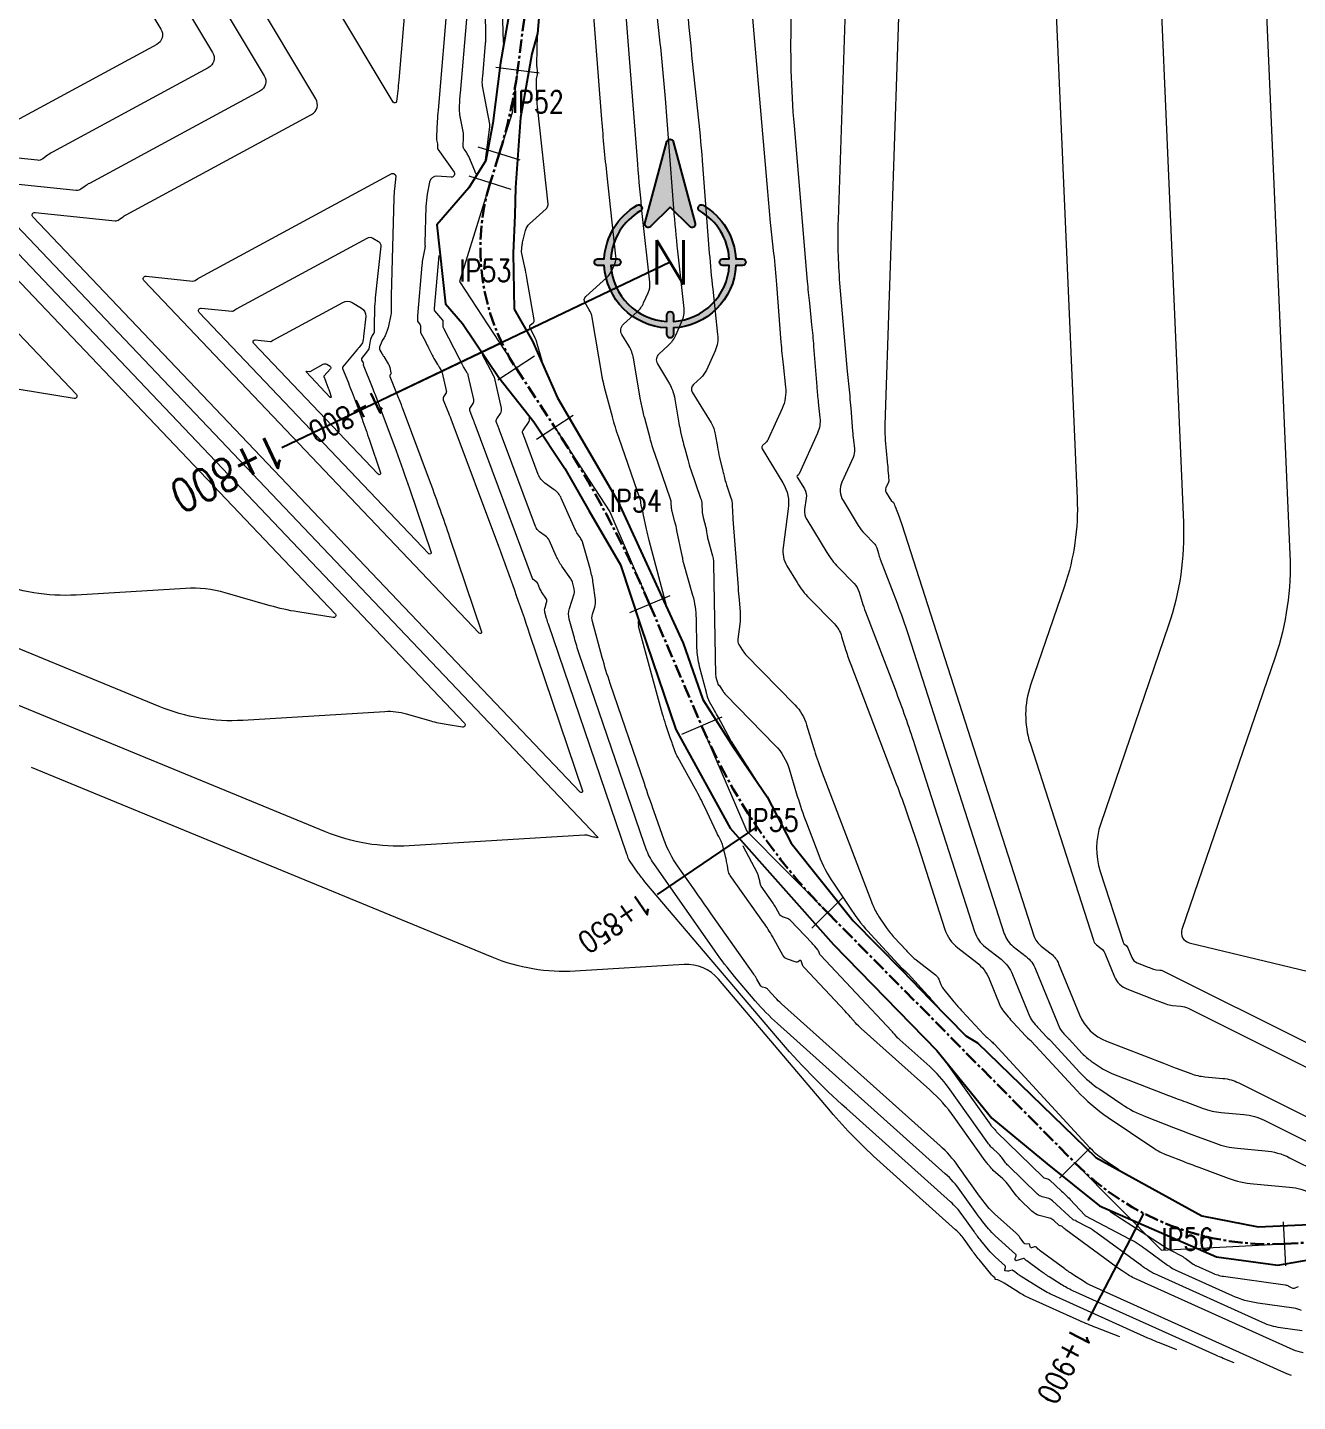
# Model space of a CAD drawing. Extents: x 337736 to 342002, y 3067251 to 3069533.
# Drawn here: x 339217.7 to 339333.4, y 3068176.4 to 3068301.6 of the extents above; entities that cross this region are included whole.
import ezdxf
from ezdxf.enums import TextEntityAlignment as Align

# ---------------------------------------------------------------- set-up
doc = ezdxf.new("R2010")
doc.units = 0
doc.header["$MEASUREMENT"] = 0
doc.linetypes.add('Center', pattern=[2, 1.25, -0.25, 0.25, -0.25])
for name, color, linetype, lineweight in [('BEC', 3, 'Continuous', 13), ('BES', 3, 'Continuous', 13), ('Chainage', 7, 'Continuous', 25), ('Contour', 4, 'Continuous', 0), ('IP_Line', 150, 'Continuous', 9), ('RC', 9, 'Center', 30)]:
    doc.layers.add(name, color=color, linetype=linetype, lineweight=lineweight)
for name, color, linetype in [('IPName', 7, 'Continuous'), ('Match Chainage', 7, 'Continuous'), ('North', 7, 'Continuous'), ('RoadEdge', 51, 'Continuous')]:
    doc.layers.add(name, color=color, linetype=linetype)
doc.styles.get("Standard").update_dxf_attribs({"font": 'simplex.shx'})

# ---------------------------------------------------------------- blocks, each defined once
blk = doc.blocks.new('North')
at = {"layer": 'North'}
h = blk.add_hatch(color=0, dxfattribs=at)
h.dxf.hatch_style = 1
edge = h.paths.add_edge_path()
edge.add_line((7.276000000000001e-12, 8.38899464431597), (-2.97585080653152, 5.413143837775349))
edge.add_arc((-3.32940419712395, 5.766697228368679), 0.499999999999442, 165.000000000033, 314.99999999992633, ccw=False)
edge.add_line((-3.81236711026941, 5.8961067509199), (-0.4829629131381812, 18.3216123735528))
edge.add_arc((7.276000000000001e-12, 18.1922028510016), 0.500000000000879, 14.999999999966974, 165.000000000033, ccw=False)
edge.add_line((0.482962913152733, 18.3216123735528), (3.81236711028396, 5.8961067509199))
edge.add_arc((3.3294041971385, 5.766697228368679), 0.500000000000879, -135, 14.999999999966974, ccw=False)
edge.add_line((2.97585080654608, 5.413143837776259), (7.275957614183426e-12, 8.38899464431597))
edge = h.paths.add_edge_path()
edge.add_line((0.5000000000072761, -7.99999999999636), (0.5000000000072761, -8.986100377802359))
edge.add_arc((7.276000000000001e-12, 3.638e-12), 9.000000000000279, 273.18473853672, 356.81526146328)
edge.add_line((8.98610037781327, -0.499999999996362), (8.000000000007269, -0.499999999996362))
edge.add_arc((8.000000000007269, 3.638e-12), 0.5, 90, 270, ccw=False)
edge.add_line((8.000000000007269, 0.500000000003638), (8.98610037781327, 0.500000000003638))
edge.add_arc((7.276000000000001e-12, 2.7285e-12), 9.00000000000033, 3.18473853672609, 60.00000000000131)
edge.add_arc((4.75000000000728, 8.22724133595511), 0.499999999999844, 59.999999999989996, 239.99999999999, ccw=False)
edge.add_arc((1.09139e-11, 3.638e-12), 9.99999999999743, 2.865983982600028, 60.00000000001597, ccw=False)
edge.add_line((9.98749217772638, 0.500000000003638), (11.0000000000073, 0.500000000003638))
edge.add_arc((11.0000000000073, 3.638e-12), 0.5, -90, 90, ccw=False)
edge.add_line((11.0000000000073, -0.499999999996362), (9.98749217772638, -0.499999999996362))
edge.add_arc((1.09139e-11, 3.638e-12), 9.999999999996382, 272.8659839825781, 357.1340160174001, ccw=False)
edge.add_line((0.5000000000072761, -9.98749217771547), (0.5000000000072761, -10.9999999999964))
edge.add_arc((7.276000000000001e-12, -10.9999999999964), 0.5, -180, 0, ccw=False)
edge.add_line((-0.499999999992724, -10.9999999999964), (-0.499999999992724, -9.98749217771547))
edge.add_arc((7.276000000000001e-12, 3.638e-12), 10, 182.865983982599, 267.1340160174011, ccw=False)
edge.add_line((-9.98749217771183, -0.499999999996362), (-10.9999999999927, -0.499999999996362))
edge.add_arc((-10.9999999999927, 3.638e-12), 0.5, 90, 270, ccw=False)
edge.add_line((-10.9999999999927, 0.500000000003638), (-9.98749217771183, 0.500000000003638))
edge.add_arc((7.276000000000001e-12, 3.638e-12), 10, 120, 177.134016017401, ccw=False)
edge.add_arc((-4.74999999999272, 8.22724133595511), 0.500000000000632, -59.99999999999011, 119.99999999995799, ccw=False)
edge.add_arc((7.276000000000001e-12, 2.7285e-12), 9.00000000000034, 119.999999999999, 176.815261463274)
edge.add_line((-8.98610037779872, 0.500000000003638), (-7.99999999999272, 0.500000000003638))
edge.add_arc((-7.99999999999272, 3.638e-12), 0.5, -90, 90, ccw=False)
edge.add_line((-7.99999999999272, -0.499999999996362), (-8.98610037779872, -0.499999999996362))
edge.add_arc((7.276000000000001e-12, 3.638e-12), 9.000000000000279, 183.18473853672, 266.81526146328)
edge.add_line((-0.499999999992724, -8.986100377802359), (-0.499999999992724, -7.99999999999636))
edge.add_arc((7.276000000000001e-12, -7.99999999999636), 0.5, 0, 180, ccw=False)
at = {"layer": 'North', "color": 0}
for points in [[(7.276000000000001e-12, 8.38899464431597), (-2.97585080653152, 5.413143837775349, -0.7673269879792459), (-3.81236711026941, 5.8961067509199), (-0.4829629131381811, 18.3216123735528, -0.7673269879794109), (0.482962913152733, 18.3216123735528), (3.81236711028396, 5.8961067509199, -0.7673269879792459), (2.97585080654608, 5.413143837776259)], [(0.5000000000072761, -7.99999999999636), (0.5000000000072761, -8.986100377802359, 0.382015476982892), (8.98610037781327, -0.499999999996362), (8.000000000007269, -0.499999999996362, -1), (8.000000000007269, 0.500000000003638), (8.98610037781327, 0.500000000003638, 0.253109756565021), (4.50000000000728, 7.79422863406307, -0.99999999999909), (5.00000000000728, 8.660254037847151, -0.2545902106462961), (9.98749217772638, 0.500000000003638), (11.0000000000073, 0.500000000003638, -1), (11.0000000000073, -0.499999999996362), (9.98749217772638, -0.499999999996362, -0.385206477913585), (0.5000000000072761, -9.98749217771547), (0.5000000000072761, -10.9999999999964, -1), (-0.499999999992724, -10.9999999999964), (-0.499999999992724, -9.98749217771547, -0.385206477913585), (-9.98749217771183, -0.499999999996362), (-10.9999999999927, -0.499999999996362, -1), (-10.9999999999927, 0.500000000003638), (-9.98749217771183, 0.500000000003638, -0.2545902106462961), (-4.99999999999272, 8.66025403784806, -0.9999999999990908), (-4.49999999999272, 7.79422863406307, 0.253109756565021), (-8.98610037779872, 0.500000000003638), (-7.99999999999272, 0.500000000003638, -1), (-7.99999999999272, -0.499999999996362), (-8.98610037779872, -0.499999999996362, 0.382015476982892), (-0.499999999992724, -8.986100377802359), (-0.499999999992724, -7.99999999999636, -1)]]:
    blk.add_lwpolyline(points, format="xyb", close=True, dxfattribs=at)
blk.add_text('N', height=6.7215, dxfattribs=at).set_placement((7.2919e-12, 3.6513e-12), align=Align.MIDDLE_CENTER)

msp = doc.modelspace()

# ---------------------------------------------------------------- linework, layer by layer
at = {"layer": 'BEC'}
for points in [[(339264.311708431, 3068297.44531717), (339260.344902232, 3068297.9595628)], [(339264.3117084308, 3068297.445317169), (339260.3449022318, 3068297.959562798)], [(339262.577722229, 3068289.51824304), (339258.758489323, 3068290.70713328)], [(339262.5777222288, 3068289.518243039), (339258.7584893228, 3068290.707133279)], [(339261.751736607, 3068286.86481773), (339257.932503702, 3068288.05370797)], [(339261.7517366068, 3068286.864817729), (339257.9325037018, 3068288.053707968)], [(339263.871576794, 3068271.66624253), (339260.523419486, 3068269.47767161)], [(339263.8715767937, 3068271.666242529), (339260.5234194858, 3068269.477671609)], [(339267.405089756, 3068266.26054277), (339264.056932448, 3068264.07197186)], [(339267.4050897558, 3068266.260542769), (339264.0569324478, 3068264.071971858)], [(339276.206457907, 3068249.82814756), (339272.52927749, 3068248.25387179)], [(339276.2064579068, 3068249.828147558), (339272.5292774898, 3068248.253871789)], [(339280.945560204, 3068238.75859128), (339277.268379787, 3068237.18431552)], [(339280.9455602037, 3068238.758591278), (339277.2683797868, 3068237.184315518)], [(339291.989504634, 3068222.34421755), (339289.145829457, 3068219.53112112)], [(339291.9895046338, 3068222.344217549), (339289.1458294567, 3068219.531121118)], [(339314.546978097, 3068199.54154118), (339311.70330292, 3068196.72844475)], [(339314.5469780968, 3068199.541541179), (339311.7033029197, 3068196.728444749)], [(339332.106963525, 3068192.74863554), (339332.317198858, 3068188.75416422)], [(339332.1069635248, 3068192.748635538), (339332.3171988578, 3068188.754164218)]]:
    msp.add_lwpolyline(points, dxfattribs=at)
at = {"layer": 'BES'}
for points in [[(339264.311708431, 3068297.44531717), (339260.344902232, 3068297.9595628)], [(339264.3117084308, 3068297.445317169), (339260.3449022318, 3068297.959562798)], [(339262.577722229, 3068289.51824304), (339258.758489323, 3068290.70713328)], [(339262.5777222288, 3068289.518243039), (339258.7584893228, 3068290.707133279)], [(339261.751736607, 3068286.86481773), (339257.932503702, 3068288.05370797)], [(339261.7517366068, 3068286.864817729), (339257.9325037018, 3068288.053707968)], [(339263.871576794, 3068271.66624253), (339260.523419486, 3068269.47767161)], [(339263.8715767937, 3068271.666242529), (339260.5234194858, 3068269.477671609)], [(339267.405089756, 3068266.26054277), (339264.056932448, 3068264.07197186)], [(339267.4050897558, 3068266.260542769), (339264.0569324478, 3068264.071971858)], [(339276.206457907, 3068249.82814756), (339272.52927749, 3068248.25387179)], [(339276.2064579068, 3068249.828147558), (339272.5292774898, 3068248.253871789)], [(339280.945560204, 3068238.75859128), (339277.268379787, 3068237.18431552)], [(339280.9455602037, 3068238.758591278), (339277.2683797868, 3068237.184315518)], [(339291.989504634, 3068222.34421755), (339289.145829457, 3068219.53112112)], [(339291.9895046338, 3068222.344217549), (339289.1458294567, 3068219.531121118)], [(339314.546978097, 3068199.54154118), (339311.70330292, 3068196.72844475)], [(339314.5469780968, 3068199.541541179), (339311.7033029197, 3068196.728444749)], [(339332.106963525, 3068192.74863554), (339332.317198858, 3068188.75416422)], [(339332.1069635248, 3068192.748635538), (339332.3171988578, 3068188.754164218)]]:
    msp.add_lwpolyline(points, dxfattribs=at)
at = {"layer": 'Chainage'}
for p, q in [((339260.894732274, 3068272.88751678), (339250.970778449, 3068268.14250461)), ((339284.147500146, 3068228.74922044), (339275.04336003, 3068222.57551549)), ((339319.379671432, 3068193.52843502), (339314.311558302, 3068183.76553436))]:
    msp.add_line(p, q, dxfattribs=at)
at = {"layer": 'Contour'}
for points, elevation in [([(339309.3611, 3068355.2579), (339309.2148, 3068354.9914, 0.13716), (339309.1704, 3068354.8012), (339313.3256, 3068258.6976, -0.09344), (339312.1726, 3068250.6973), (339309.0823, 3068241.6594, 0.1615), (339309.0335, 3068236.3702), (339314.8016, 3068218.4254, 0.15016), (339315.0982, 3068218.0003), (339315.5254, 3068217.6663, -0.13027), (339315.8418, 3068217.2484), (339316.7232, 3068215.0983, 0.20565), (339317.8575, 3068213.9848), (339320.2572, 3068213.0529, 0.0037), (339320.8341, 3068212.8337), (339321.4125, 3068212.6188, 0.06633), (339322.0091, 3068212.4834), (339322.7675, 3068212.4145, -0.09328), (339323.442, 3068212.2229), (339346.0538, 3068200.9419, 0.13721)], 1429), ([(339298.5755, 3068347.966), (339295.8063, 3068265.3891, 0.02962), (339295.8419, 3068264.0071), (339296.0067, 3068262.0716, 0.00551), (339296.0326, 3068261.803), (339296.0614, 3068261.5346, -0.007529999999999999), (339296.0861, 3068261.2659), (339296.1248, 3068260.7646, 0.008020000000000001), (339296.1429, 3068260.5695), (339296.1643, 3068260.3746, -0.13392), (339296.1346, 3068260.1879), (339295.8927, 3068259.6511, 0.24744), (339295.9176, 3068259.2468), (339296.25, 3068258.7006, 0.05652000000000001), (339296.391, 3068258.5189), (339296.5884, 3068258.3163, -0.12038), (339296.6519, 3068258.2086), (339296.6892, 3068258.0853, 0.01782), (339296.7307, 3068257.9636), (339297.0982, 3068257.001, -0.01341), (339297.3399, 3068256.3128), (339309.3931, 3068218.8148, 0.15016), (339310.0339, 3068217.8962), (339310.9570000001, 3068217.1744, -0.13027), (339311.6407, 3068216.2715), (339313.5452, 3068211.6257, 0.20565), (339315.9963, 3068209.2197), (339321.1814, 3068207.2059, 0.0037), (339322.4278, 3068206.7324), (339323.6778, 3068206.2681, 0.06633), (339324.9668, 3068205.9756), (339326.6056, 3068205.8265, -0.09328), (339328.0629, 3068205.4126), (339342.0663, 3068198.4264, 0.13721)], 1431), ([(339321.5255, 3068345.1959), (339319.8861, 3068342.2094, 0.13716), (339319.3887, 3068340.0793), (339323.0026, 3068256.4946, -0.09344), (339321.6525, 3068247.1261), (339315.4712, 3068229.0483, 0.1615), (339315.4309, 3068224.686), (339317.5058, 3068218.2308, 0.15016), (339317.6303, 3068218.0524), (339317.8095, 3068217.9122, -0.13027), (339317.9423, 3068217.7368), (339318.3122, 3068216.8346, 0.20565), (339318.7882, 3068216.3674), (339319.7951, 3068215.9763, 0.0037), (339320.0372, 3068215.8844), (339320.2799, 3068215.7942, 0.06633), (339320.5302, 3068215.7374), (339320.8485, 3068215.7084, -0.09328), (339321.1315, 3068215.6281), (339348.0476, 3068202.1997, 0.13721)], 1428), ([(339293.5539, 3068344.276), (339291.5353, 3068284.0826, 0.02962), (339291.6833, 3068278.3269), (339292.3696, 3068270.2665, 0.00551), (339292.4773, 3068269.1478), (339292.5974, 3068268.0302, -0.007529999999999999), (339292.7005, 3068266.9111), (339292.8614, 3068264.8234, 0.008020000000000001), (339292.9371, 3068264.0108), (339293.0259, 3068263.1994, -0.13392), (339292.9025, 3068262.4217), (339291.8947, 3068260.1862, 0.24744), (339291.9986, 3068258.5026), (339293.3829, 3068256.2279, 0.05652000000000001), (339293.97, 3068255.471), (339294.7921, 3068254.6275, -0.12038), (339295.0568, 3068254.1789), (339295.2119, 3068253.6655, 0.01782), (339295.385, 3068253.1584), (339296.9151, 3068249.1499, -0.01341), (339297.922, 3068246.2835), (339306.6889, 3068219.0095, 0.15016), (339307.5018, 3068217.8441), (339308.6728, 3068216.9285, -0.13027), (339309.5402, 3068215.783), (339311.7621, 3068210.363, 0.07482), (339311.86, 3068210.1991), (339311.9825, 3068210.0499, 0.01545), (339312.1096, 3068209.9047), (339312.4429, 3068209.5466, 0.02694), (339312.4948, 3068209.4965), (339312.5495, 3068209.4492, -0.02805), (339312.6013, 3068209.399), (339313.7935, 3068208.1067, 0.05821), (339314.6171, 3068207.3997), (339315.5232, 3068206.7889, 0.05572000000000001), (339316.4856, 3068206.2857), (339321.6435, 3068204.2824, 0.0037), (339323.2247, 3068203.6817), (339324.8105, 3068203.0927, 0.06633), (339326.4456, 3068202.7216), (339328.5247, 3068202.5325, -0.09328), (339330.3734, 3068202.0074), (339340.0725, 3068197.1686, 0.13721)], 1432), ([(339333.69, 3068335.1339), (339330.5574, 3068329.4274, 0.13716), (339329.6069, 3068325.3573), (339332.71, 3068253.5889, -0.09344), (339331.3599, 3068244.2204), (339322.873, 3068219.3998, 0.44177), (339323.5338, 3068218.1975), (339369.6989, 3068207.0811, -0.14473)], 1427), ([(339220.9537, 3068316.3063), (339229.8337, 3068301.4693, -0.427), (339229.448, 3068300.0636), (339216.6171, 3068293.1232, 0.03664)], 1441), ([(339224.7087, 3068315.774), (339234.5404, 3068299.3469, -0.427), (339234.1547, 3068297.9413), (339219.9681, 3068290.2675, 0.03664), (339219.5089, 3068289.9737), (339219.0713, 3068289.6463, -0.18862), (339218.5806, 3068289.5108), (339208.2641, 3068290.5808, 0.69681)], 1442), ([(339228.4638, 3068315.2416), (339239.247, 3068297.2246, -0.427), (339238.8613, 3068295.8189), (339223.319, 3068287.4118, 0.03664), (339222.9231, 3068287.1585), (339222.5458, 3068286.8762, -0.18862), (339222.1229, 3068286.7594), (339213.3175, 3068287.6728, 0.69681)], 1443), ([(339260.5849, 3068254.3416, -0.008020000000000001), (339263.4356, 3068246.3118), (339268.2449, 3068232.0428, -0.8031), (339268.0378, 3068231.9179), (339218.1736, 3068284.3633, -0.69681), (339218.3709, 3068284.7647), (339225.6651, 3068284.0081, 0.18862), (339226.0204, 3068284.1062), (339226.3374, 3068284.3433, -0.03664), (339226.6699, 3068284.5561), (339243.568, 3068293.6966, 0.427), (339243.9537, 3068295.1022), (339232.2188, 3068314.7092, -0.31843)], 1444), ([(339252.5595, 3068309.0917), (339251.5123, 3068296.8192, -0.007140000000000001), (339251.4155, 3068295.8489), (339251.3049, 3068294.8799, -0.71716), (339250.9992, 3068294.8138), (339239.7289, 3068313.6445, -0.31843)], 1446), ([(339275.9356, 3068248.8079), (339274.3255, 3068254.8587, -0.01396), (339274.0791, 3068255.9008), (339273.7874, 3068257.3089, 0.01462), (339273.7092, 3068257.6376), (339273.5988, 3068258.0482, -0.05563), (339273.5743, 3068258.2087), (339273.5676, 3068258.3718, 0.07351), (339273.5376, 3068258.5306), (339271.5507, 3068264.257, -0.01849), (339270.9781, 3068266.1279), (339270.2681, 3068268.7966, -0.006940000000000001), (339270.1827, 3068269.1364), (339270.1021, 3068269.4774, -0.01628), (339270.0326, 3068269.8207), (339269.1272, 3068275.1864, 0.09454), (339268.8694, 3068275.8805), (339268.4791, 3068276.5254, -0.35845), (339268.5627, 3068277.1015), (339270.4696, 3068278.8366, 0.1026), (339270.8885, 3068279.4136), (339271.1878, 3068280.0775, 0.13392), (339271.2979, 3068280.7714), (339270.496, 3068288.1003, -0.008020000000000001), (339270.0175, 3068293.2352), (339268.8378, 3068308.5505, 0.007529999999999999)], 1439), ([(339283.2709, 3068308.0849), (339285.0955, 3068286.6564, 0.00551), (339285.3669, 3068283.8374), (339285.6694, 3068281.0213, -0.007529999999999999), (339285.9293, 3068278.2014), (339286.3345, 3068272.9411, 0.008020000000000001), (339286.5254, 3068270.8935), (339286.749, 3068268.8491, -0.13392), (339286.4382, 3068266.8893), (339285.1797, 3068264.0976, -0.1026), (339284.9552, 3068263.7885), (339284.6666, 3068263.5258, 0.35845), (339284.6233, 3068263.2276), (339286.513, 3068260.1051, -0.17138), (339287.0044, 3068257.7386), (339286.5272, 3068254.2175, 0.17203), (339286.8746, 3068252.5546), (339287.8117, 3068251.0149, 0.05652000000000001), (339288.9093, 3068249.5997), (339291.1996, 3068247.2499, -0.12038), (339291.8665, 3068246.1194), (339292.2572, 3068244.8259, 0.01782), (339292.6935, 3068243.548), (339296.8395, 3068232.6865, -0.01341), (339298.8369, 3068227.0007), (339301.2804, 3068219.3988, 0.15016), (339302.4376, 3068217.74), (339304.1762, 3068216.3805, -0.13027), (339305.3046, 3068214.8904), (339306.2782, 3068212.5154, 0.07482), (339306.6166, 3068211.9488), (339307.0403, 3068211.4331, 0.01545), (339307.4796, 3068210.9309), (339308.6317, 3068209.6931, 0.02694), (339308.8113, 3068209.5199), (339309.0003, 3068209.3563, -0.02805), (339309.1795, 3068209.1827), (339313.301, 3068204.7152, 0.05821), (339316.148, 3068202.2711), (339320.2146, 3068199.53, 0.05572000000000001), (339321.5576, 3068198.8278), (339322.9792, 3068198.2756, 0.0037), (339324.4047, 3068197.7341), (339327.0758, 3068196.742, 0.06633), (339329.4034, 3068196.2137), (339332.6885, 3068195.9149, -0.09328), (339334.7017, 3068195.3431)], 1434), ([(339259.4220837176, 3068289.483357062, -0.02238352219123773), (339259.4204, 3068289.4869), (339259.4125, 3068289.5059, -0.13197), (339259.4098, 3068289.5256), (339259.7988, 3068292.5623, 0.02086), (339259.8062, 3068292.6476), (339259.8099, 3068292.7333, 0.05803), (339259.8038, 3068292.8182), (339259.1427, 3068296.2959, -0.06067), (339259.1235, 3068296.584), (339259.1393, 3068296.8744, -0.00765), (339259.1596, 3068297.1645), (339259.4147, 3068300.1537, -0.02733), (339259.4252, 3068300.2282), (339259.4397, 3068300.302, 0.04617), (339259.4473, 3068300.3766), (339259.4532, 3068300.9686, 0.00999), (339259.4489, 3068301.3884), (339259.2833, 3068306.8919, 0.01714)], 1442), ([(339284.339, 3068232.5948), (339281.9472, 3068236.3525, 0.00301), (339281.8743, 3068236.4655), (339281.8008, 3068236.578, -0.02065), (339281.732, 3068236.6934), (339280.6315, 3068238.7257, 0.00535), (339280.283, 3068239.3533), (339279.823, 3068240.161, -0.05635), (339279.7075, 3068240.4303), (339279.6225, 3068240.7127, -0.00922), (339279.5426, 3068240.9966), (339278.9209, 3068243.3758, -0.05917000000000001), (339278.6845, 3068245.0852), (339278.633, 3068247.7602, 0.06579), (339278.3159, 3068249.8494), (339277.4494, 3068252.8399, -0.03704), (339277.4149, 3068253.0034), (339277.3925, 3068253.1695, 0.01758), (339277.3643, 3068253.3345), (339276.857, 3068255.7836, 0.01462), (339276.6749, 3068256.5492), (339276.4176, 3068257.5059, -0.05563), (339276.3605, 3068257.8797), (339276.3451, 3068258.2599, 0.07351), (339276.275, 3068258.6298), (339274.8347, 3068262.781, -0.01849), (339274.4074, 3068264.1771), (339273.9171, 3068266.02, -0.006940000000000001), (339273.7784, 3068266.572), (339273.6474, 3068267.126, -0.01628), (339273.5345, 3068267.6837), (339272.8957, 3068271.4696, 0.09454), (339272.4786, 3068272.5924), (339271.8473, 3068273.6356, -0.35845), (339271.9826, 3068274.5675), (339273.2371, 3068275.709, 0.1026), (339273.8188, 3068276.5102), (339274.2344, 3068277.432, 0.13392), (339274.3872, 3068278.3955), (339273.7019, 3068284.6589, -0.008020000000000001), (339273.2809, 3068289.1764), (339272.3869, 3068300.7821, 0.007529999999999999), (339271.8133, 3068307.0037)], 1438), ([(339261.0694834765, 3068300.192358545, -0.1367861840408752), (339261.0383, 3068300.2925), (339260.8906, 3068305.2017, 0.01714)], 1441), ([(339274.7012, 3068305.8718), (339275.2773, 3068300.5081, -0.007529999999999999), (339275.7725, 3068295.137), (339276.5443, 3068285.1176, 0.008020000000000001), (339276.9078, 3068281.2176), (339277.4764, 3068276.0196, -0.13392), (339277.2809, 3068274.7865), (339276.7198, 3068273.5419, -0.1026), (339276.0572, 3068272.6293), (339275.2053, 3068271.8541, 0.35845), (339275.0775, 3068270.9738), (339276.0879, 3068269.3042, -0.09454), (339276.6642, 3068267.7528), (339277.0364, 3068265.5467, 0.01628), (339277.1927, 3068264.7747), (339277.3741, 3068264.0077, 0.006940000000000001), (339277.5662, 3068263.2433), (339277.8367, 3068262.2264, 0.01849), (339278.1187, 3068261.305), (339279.0125, 3068258.7289, -0.07351), (339279.1226, 3068258.148), (339279.1467, 3068257.5508, 0.05563), (339279.2364, 3068256.9637), (339279.4875, 3068256.0302, -0.03221), (339279.5632, 3068255.6538), (339279.6145, 3068255.2726, 0.03704), (339279.6937, 3068254.8973), (339280.0451, 3068253.6846, -0.06579), (339280.1894, 3068252.7339), (339280.3841, 3068242.6092, 0.05917000000000001), (339280.4126, 3068242.4032), (339280.4656, 3068242.2007, 0.00922), (339280.5222, 3068241.9991), (339280.6113, 3068241.7035, 0.33747), (339280.6356, 3068241.6858), (339280.6734, 3068241.6867, -0.25948), (339280.7027, 3068241.6713), (339280.7528, 3068241.5947, -0.00301), (339280.7927, 3068241.5327), (339281.0641, 3068241.1063, 0.05148), (339281.2874, 3068240.8243), (339285.8107, 3068236.1835, -0.12038), (339287.081, 3068234.0302), (339287.8253, 3068231.5665, 0.01782), (339288.6563, 3068229.1324), (339289.7828, 3068226.1813, 0.05683999999999999), (339291.1148, 3068223.6115), (339292.763, 3068221.1592, 0.03945), (339294.5165, 3068218.9488), (339297.3921, 3068215.8589, 0.00477), (339297.4256, 3068215.8236), (339297.4595, 3068215.7886, 0.0158), (339297.4944, 3068215.7547), (339297.7435, 3068215.5277, -0.02265), (339297.9138, 3068215.3578), (339299.7312, 3068213.3722, -0.01336), (339299.8672, 3068213.2155), (339299.9989, 3068213.0552, 0.01545), (339300.1355, 3068212.8991), (339300.76025, 3068212.22785)], 1437), ([(339255.9871, 3068304.6227), (339255.0879, 3068294.085, 0.00765), (339255.0164, 3068293.0622), (339254.9409, 3068291.678, 0.06067), (339254.9609, 3068291.3773), (339255.0301, 3068291.0133, -0.05803), (339255.0422, 3068290.8454), (339255.0348, 3068290.676, 0.16583), (339255.0798, 3068290.522), (339256.5421, 3068288.4448, -0.62884), (339256.2803, 3068287.976), (339254.9878, 3068288.0553, 0.37782), (339254.3198, 3068287.5355), (339254.11, 3068286.427, 0.03983), (339253.9893, 3068285.3088), (339253.8958, 3068281.9522, 0.01333), (339253.8956, 3068281.7999), (339253.8995, 3068281.6475, -0.05524), (339253.8866, 3068281.4965), (339253.7095, 3068280.601, 0.02758), (339253.6175, 3068279.949), (339253.224, 3068275.3308, 0.00987), (339253.2111, 3068275.1321), (339253.202, 3068274.9333, 0.19739), (339253.2642, 3068274.7599), (339253.4049, 3068274.604, -0.18248), (339253.4752, 3068274.4242), (339253.4792, 3068274.095, -0.01341), (339253.4778, 3068274.0023), (339253.474, 3068273.9097, 0.1317), (339253.4936, 3068273.8223), (339253.9317, 3068272.9851, -0.00572), (339254.222, 3068272.4147), (339254.5464, 3068271.7589, 0.02265), (339254.7670000001, 3068271.3594), (339255.0489, 3068270.8996, 0.00166), (339255.2021, 3068270.6515), (339255.3562, 3068270.4038, -0.083), (339255.4658, 3068270.1379), (339255.8348, 3068268.5278, -0.20849), (339255.78, 3068268.236), (339255.5979, 3068267.9681, 0.24964), (339255.5672, 3068267.6838), (339255.9633, 3068266.6968, -0.00612), (339256.2583, 3068265.935), (339260.5849, 3068254.3416, -0.008020000000000001)], 1444), ([(339258.6107886481, 3068288.218569326, -0.05121290738916199), (339258.4278, 3068288.5537), (339257.8815, 3068289.855, 0.05404), (339257.7005, 3068290.1823), (339257.4839, 3068290.4899, -0.16583), (339257.3839, 3068290.8316), (339257.4156, 3068291.5507, 0.05803), (339257.3724, 3068292.1504), (339257.0855, 3068293.6593, -0.06067), (339257.042, 3068294.3112), (339257.0779, 3068294.9683, -0.00765), (339257.1238, 3068295.6248), (339257.7009, 3068302.3882, -0.02733)], 1443), ([(339277.8214, 3068303.0462, 0.00551), (339278.2565, 3068298.527), (339278.7413, 3068294.0125, -0.007529999999999999), (339279.1581, 3068289.4918), (339279.8077, 3068281.0587, 0.008020000000000001), (339280.1136, 3068277.7762), (339280.5657, 3068273.6437, -0.13392), (339280.3274, 3068272.141), (339279.5398, 3068270.3938, -0.1026), (339279.0232, 3068269.6824), (339278.3591, 3068269.078, 0.35845), (339278.2594, 3068268.3917), (339279.9673, 3068265.5697, -0.09454), (339280.3459, 3068264.5505), (339280.5384, 3068263.4098, 0.01628), (339280.738, 3068262.4233), (339281.0319, 3068261.1808, 0.006940000000000001), (339281.1458, 3068260.7274), (339281.266, 3068260.2757, 0.01849), (339281.4027, 3068259.8289), (339281.7749, 3068258.7563, -0.07351), (339281.8969, 3068258.1121), (339281.9238, 3068257.4498, 0.008620000000000001), (339281.9620000001, 3068256.7882), (339282.4292, 3068250.5645, 0.00188), (339282.5174, 3068249.4467), (339282.6109, 3068248.3156, -0.05435), (339282.5824, 3068247.2284), (339282.3985, 3068245.8714, 0.17203), (339282.5033, 3068245.3701), (339282.7857, 3068244.906, 0.05652000000000001), (339283.1166, 3068244.4794), (339287.607, 3068239.8723, -0.12038), (339288.6762, 3068238.0599), (339289.3026, 3068235.9863, 0.01782), (339290.002, 3068233.9376), (339294.6777, 3068221.6884, 0.05683999999999999), (339295.2358, 3068220.6118), (339295.9263, 3068219.5844, 0.03945), (339296.6609, 3068218.6584), (339297.7337, 3068217.5056, 0.00477), (339298.0142, 3068217.2099), (339298.4031, 3068216.8078, 0.06519), (339298.4836, 3068216.7437), (339298.5726, 3068216.6901, -0.03045), (339298.658, 3068216.6314), (339300.4132, 3068215.259, -0.13027), (339300.7158, 3068214.8594), (339300.9125, 3068214.3795, 0.07482), (339301.1755, 3068213.9392), (339302.0982, 3068212.8162, 0.01545), (339302.8496, 3068211.9572), (339304.8205, 3068209.8396, 0.02694), (339305.1278, 3068209.5433), (339305.4511, 3068209.2635, -0.02805), (339305.7576, 3068208.9665), (339314.4897, 3068199.5012, 0.05821), (339315.6229, 3068198.5284), (339317.0285, 3068197.581, -0.05035281259699461), (339317.2308731361, 3068197.412703996, -0.05035281259699461)], 1436), ([(339287.2643, 3068302.776, 0.02962), (339287.5247, 3068292.6467), (339288.7326, 3068278.4614, 0.00551), (339288.9221, 3068276.4926), (339289.1334, 3068274.5258, -0.007529999999999999), (339289.3149, 3068272.5562), (339289.5979, 3068268.8822, 0.008020000000000001), (339289.7312, 3068267.4522), (339289.8874, 3068266.0242, -0.13392), (339289.6704, 3068264.6555), (339287.9997, 3068260.9495, -0.1026), (339287.9212, 3068260.8415), (339287.8204, 3068260.7498, 0.35845), (339287.8053, 3068260.6456), (339288.4655, 3068259.5546, -0.17138), (339288.6372, 3068258.7278), (339288.4955, 3068257.6821, 0.17203), (339288.6886, 3068256.7576), (339290.5159, 3068253.7552, 0.05652000000000001), (339291.549, 3068252.4232), (339292.9958, 3068250.9387, -0.12038), (339293.4616, 3068250.1491), (339293.7345, 3068249.2457, 0.01782), (339294.0393, 3068248.3532), (339296.732, 3068241.2987, -0.01341), (339298.5041, 3068236.2543), (339303.9846, 3068219.2041, 0.15016), (339304.9697, 3068217.792), (339306.3886, 3068216.6826, -0.13027), (339307.4397, 3068215.2946), (339309.0201, 3068211.4392, 0.07482), (339309.2383, 3068211.0739), (339309.5114, 3068210.7415, 0.01545), (339309.7946, 3068210.4178), (339310.5373, 3068209.6199, 0.02694), (339310.6531, 3068209.5082), (339310.7749, 3068209.4028, -0.02805), (339310.8904, 3068209.2908), (339313.5473, 3068206.4109, 0.05821), (339315.3826, 3068204.8354), (339317.4019, 3068203.4742, 0.05572000000000001), (339319.5466, 3068202.3528), (339322.1056, 3068201.359, 0.0037), (339324.0216, 3068200.6311), (339325.9431, 3068199.9174, 0.06633), (339327.9245, 3068199.4677), (339330.4437, 3068199.2385, -0.09328), (339332.6839, 3068198.6022), (339338.0787, 3068195.9108, 0.13721)], 1433), ([(339264.5710264278, 3068271.058599485, 0.1187292492755843), (339264.5648, 3068271.2308), (339264.1324, 3068272.7779, 0.0479), (339263.8735, 3068273.4491), (339263.4583, 3068274.2788, -0.3537), (339263.5103, 3068274.5162), (339263.7544, 3068274.7115, 0.27366), (339263.8495, 3068274.9631), (339263.1788, 3068278.8119, 0.00962), (339262.9962, 3068279.7523), (339262.6952, 3068281.1576, 0.1446), (339262.6951, 3068281.1578), (339262.695, 3068281.158, -0.2262), (339262.6949, 3068281.1582), (339262.765, 3068281.827, -0.0368), (339262.8442, 3068282.2671), (339263.0623, 3068283.1159, -0.14627), (339263.425, 3068283.7182), (339264.9345, 3068285.0918, 0.1026), (339265.028, 3068285.2204), (339265.0947, 3068285.3685, 0.13392), (339265.1193, 3068285.5232), (339264.1746, 3068294.1573, -0.01958), (339264.1048, 3068295.1551), (339264.0605, 3068296.5991, -0.008190000000000001), (339264.0589, 3068296.7128), (339264.0591, 3068296.8265, -0.04712), (339264.07, 3068296.9392), (339264.1487, 3068297.3471, 0.07991000000000001), (339264.1582, 3068297.6564), (339264.1181, 3068297.9672, -0.03606), (339264.1004, 3068298.2792), (339264.1423, 3068300.954, 0.1593039628739535), (339264.1346633447, 3068300.978660611)], 1441), ([(339192.9066, 3068298.9037), (339222.1278, 3068268.1699, -0.7178800000000001), (339221.9408, 3068267.8152), (339215.2387, 3068268.8935, -0.03034)], 1439), ([(339203.0134, 3068293.0875), (339245.7043, 3068248.1867, -0.7178800000000001), (339245.5174, 3068247.832), (339242.2998, 3068248.3497, -0.03034), (339239.7764, 3068248.9145), (339235.6937, 3068250.0922, 0.08559), (339232.0732, 3068250.4925), (339222.1094, 3068249.8873, -0.11333), (339214.527, 3068251.1502)], 1441), ([(339208.0668, 3068290.1795), (339257.4926, 3068238.1952, -0.7178800000000001), (339257.3056, 3068237.8405), (339255.8303, 3068238.0778, -0.03034), (339254.4529, 3068238.3861), (339252.2243, 3068239.029, 0.08559), (339250.248, 3068239.2475), (339237.2983, 3068238.461, -0.11333), (339229.6635, 3068239.7326), (339152.975, 3068271.322)], 1442), ([(339213.1202, 3068287.2714), (339269.6309, 3068227.8354, -0.7178800000000001), (339269.5955, 3068227.7682), (339269.3608, 3068227.8059, -0.03034), (339269.1294, 3068227.8577), (339268.7548, 3068227.9658, 0.08559), (339268.4227, 3068228.0025), (339252.46, 3068227.033, -0.11333), (339244.8252, 3068228.3046), (339185.5043, 3068252.74)], 1443), ([(339254.3717, 3068260.1361, -0.008020000000000001), (339256.1368, 3068255.1641), (339259.0465, 3068246.5311, -0.8031), (339258.8394, 3068246.4062), (339228.2804, 3068278.5471, -0.69681), (339228.4777, 3068278.9485), (339232.7496, 3068278.5054, 0.18862), (339232.9696, 3068278.5661), (339233.1659, 3068278.713, -0.03664), (339233.3718, 3068278.8447), (339250.8625, 3068288.3058, -0.26327), (339251.0184, 3068288.3029), (339251.1725, 3068288.2117, -0.29358), (339251.2402, 3068288.0771), (339251.1162, 3068286.9043, 0.01936), (339251.06, 3068286.061), (339250.8123, 3068277.1729, 0.01333), (339250.8116, 3068276.5852), (339250.8266, 3068275.9974, -0.05524), (339250.777, 3068275.4152), (339250.5735, 3068274.3864, -0.04852), (339250.4557, 3068273.9949), (339250.2607, 3068273.5193, -0.05039), (339250.1652, 3068273.3402), (339250.0515, 3068273.1707, 0.05481), (339249.9577, 3068272.9909), (339249.7635, 3068272.4925, 0.23453), (339249.7902, 3068272.1933), (339249.9655, 3068271.9074, 0.00166), (339250.1417, 3068271.622), (339250.5462, 3068270.9719, -0.083), (339250.6882, 3068270.6274), (339250.8008, 3068270.1359, -0.20849), (339250.7797, 3068270.0234), (339250.7095, 3068269.9201, 0.24964), (339250.6976, 3068269.8105), (339251.3718, 3068268.1308, -0.00612), (339251.8225, 3068266.9669), (339254.3717, 3068260.1361, -0.008020000000000001)], 1446), ([(339251.2651, 3068263.0334, -0.008020000000000001), (339252.4874, 3068259.5903), (339254.4474, 3068253.7752, -0.8031), (339254.2402, 3068253.6503), (339233.3337, 3068275.639, -0.69681), (339233.5311, 3068276.0404), (339236.2919, 3068275.754, 0.18862), (339236.4442, 3068275.7961), (339236.5801, 3068275.8978, -0.03664), (339236.7227, 3068275.989), (339248.6314, 3068282.4307, -0.26327), (339249.1422, 3068282.421), (339249.6474, 3068282.1223, -0.29358), (339249.8692, 3068281.6811), (339249.3719, 3068276.9748, 0.01936), (339249.3028, 3068275.9387), (339249.2631, 3068274.5153, 0.01333), (339249.2628, 3068274.2459), (339249.2709, 3068273.9265, -0.15524), (339249.2259, 3068273.7713), (339249.1315, 3068273.6305, 0.05481), (339249.0535, 3068273.4812), (339248.9697, 3068273.266, 0.05241000000000001), (339248.9145, 3068273.0641), (339248.8262, 3068272.5246, -0.12333), (339248.6591, 3068272.1376), (339248.1232, 3068271.4368, 0.31195), (339248.1164, 3068271.2958), (339248.2321, 3068271.1098, -0.083), (339248.2609, 3068271.0398), (339248.2838, 3068270.94, -0.20849), (339248.2795, 3068270.9171), (339248.2653, 3068270.8961, 0.24964), (339248.2629, 3068270.8738), (339249.076, 3068268.8478, -0.00612), (339249.6046, 3068267.4829), (339251.2651, 3068263.0334, -0.008020000000000001)], 1447), ([(339322.4198, 3068181.0874), (339320.8259, 3068181.7162, -0.01196), (339319.774, 3068182.1606), (339311.0551, 3068186.0922, -0.03593), (339309.8295, 3068186.7546), (339308.2112, 3068187.7857, -0.01665), (339307.9205, 3068187.9848), (339307.5133, 3068188.2841, -0.04483), (339307.4783, 3068188.3151), (339307.446, 3068188.3492, 0.28627), (339307.4074, 3068188.3593), (339307.1635, 3068188.2833, -0.10723), (339306.984, 3068188.2674), (339306.8011, 3068188.2904, -0.47251), (339306.7387, 3068188.3894), (339306.8029, 3068188.5833, 0.29873), (339306.7604, 3068188.743), (339305.8534, 3068189.554, -0.04011), (339305.2506, 3068190.1871), (339304.5563, 3068191.0443, -0.01549), (339303.9348, 3068191.8621), (339302.8411, 3068193.3978, 0.05547000000000001), (339301.7814, 3068194.5827), (339292.2974, 3068203.0753, -0.03421), (339286.0192, 3068209.5227), (339273.9442, 3068223.7511, -0.0233), (339273.3309, 3068224.5461), (339272.5382, 3068225.679, -0.06717999999999999), (339272.4246, 3068225.8992), (339272.3407, 3068226.1347, -0.00335), (339272.2584, 3068226.3707), (339265.1422, 3068247.2301, -0.01554), (339264.9826, 3068247.7502), (339264.8286, 3068248.3142, -0.14489), (339264.838, 3068248.7583), (339264.9788, 3068249.1997, 0.23372), (339264.9167, 3068249.6103), (339264.5851, 3068250.0852, -0.04779), (339264.3781, 3068250.4519), (339264.1666, 3068250.9273, 0.13508), (339264.0269, 3068251.0976), (339263.8403, 3068251.2295, -0.15071), (339263.7071, 3068251.4025), (339258.4762, 3068265.419, 0.00612), (339258.2591, 3068265.9798), (339258.002, 3068266.6204, -0.24964), (339258.0421, 3068266.992), (339258.2801, 3068267.3423, 0.20849), (339258.3518, 3068267.7238), (339257.8444, 3068269.9379, 0.083), (339257.7854, 3068270.0809), (339257.7025, 3068270.2141, -0.00166), (339257.6201, 3068270.3476), (339257.4685, 3068270.5949, -0.02265), (339257.3498, 3068270.8098), (339257.1753, 3068271.1626, 0.00572), (339257.0192, 3068271.4694), (339255.6002, 3068274.1804, -0.1317), (339255.5502, 3068274.4037), (339255.5633, 3068274.7181, 0.01341), (339255.5645, 3068274.7996), (339255.5635, 3068274.8812, 0.18248), (339255.5357, 3068274.9523), (339254.7888, 3068275.7801, -0.19739), (339254.7645, 3068275.8477), (339254.7681, 3068275.9252, -0.00987), (339254.7731, 3068276.0027), (339255.185, 3068280.8366)], 1443), ([(339248.1585, 3068265.9306, -0.008020000000000001), (339248.838, 3068264.0164), (339249.8482, 3068261.0193, -0.8031), (339249.6411, 3068260.8944), (339238.2779, 3068272.8458, -0.69681), (339238.4269, 3068273.1487), (339239.8341, 3068273.0027, 0.18862), (339239.9188, 3068273.0261), (339239.9944, 3068273.0826, -0.03664), (339240.0736, 3068273.1333), (339246.4003, 3068276.5555, -0.26327), (339247.266, 3068276.5391), (339248.1224, 3068276.0328, -0.29358), (339248.4983, 3068275.285), (339248.3046, 3068273.4522, -0.01421), (339248.2739, 3068273.2242), (339248.2368, 3068272.9971, -0.12333), (339248.1483, 3068272.7922), (339247.9437, 3068272.5247, -0.01179), (339247.7552, 3068272.2899), (339246.3828, 3068270.661, 0.22133), (339246.3719, 3068270.6208), (339246.3798, 3068270.5756, 0.05268), (339246.3922, 3068270.5316), (339246.9157, 3068269.2274, -0.00612), (339247.2595, 3068268.3395), (339248.1585, 3068265.9306, -0.008020000000000001)], 1448), ([(339245.0519, 3068268.8279, -0.008020000000000001), (339245.1886, 3068268.4426), (339245.3518, 3068267.9584, -0.8031), (339245.2637, 3068267.9053), (339243.0631, 3068270.2198, -0.69681), (339243.0931, 3068270.2807), (339243.3764, 3068270.2513, 0.18862), (339243.3934, 3068270.256), (339243.4086, 3068270.2674, -0.03664), (339243.4246, 3068270.2776), (339244.6288, 3068270.929, -0.26327), (339244.94, 3068270.9231), (339245.2478, 3068270.7411, -0.46606), (339245.2855, 3068270.5142), (339244.6942, 3068269.8229, 0.22329), (339244.6876, 3068269.7989), (339244.6923, 3068269.7718, 0.05268), (339244.6998, 3068269.7455), (339244.8017, 3068269.4915, -0.00612), (339244.8709, 3068269.3127), (339245.0519, 3068268.8279, -0.008020000000000001)], 1449), ([(339327.6395, 3068179.9141), (339326.6329, 3068180.3112, -0.01196), (339325.9685, 3068180.5918), (339312.9232, 3068186.4744, -0.03593), (339311.8618, 3068187.048), (339310.7651, 3068187.7468, -0.01665), (339309.9176, 3068188.3273), (339308.7305, 3068189.2, -0.04483), (339308.6282, 3068189.2903), (339308.534, 3068189.3898, 0.28627), (339308.4215, 3068189.4192), (339307.7517, 3068189.2104, -0.44381), (339307.6986, 3068189.2418), (339307.6801, 3068189.3318, -0.13129), (339307.6854, 3068189.4205), (339307.7641, 3068189.6582, 0.29873), (339307.7216, 3068189.8178), (339305.8531, 3068191.4887, -0.04011), (339305.257, 3068192.1147), (339304.7111, 3068192.7886, -0.01549), (339304.1867, 3068193.4788), (339302.6627, 3068195.6186, 0.05547000000000001), (339301.3109, 3068197.1302), (339286.0073, 3068210.834, -0.03421), (339283.9865, 3068212.9093), (339282.1078, 3068215.1231, -0.0233), (339280.3362, 3068217.4194), (339274.7371, 3068225.4217, -0.06717999999999999), (339274.0611, 3068226.7318), (339273.562, 3068228.1331, -0.00335), (339273.0723, 3068229.5376), (339267.9570000001, 3068244.5316, -0.01554), (339267.5131, 3068245.9787), (339267.0483, 3068247.6805, -0.14489), (339267.0689, 3068248.6532), (339267.4953, 3068249.9891, 0.11179), (339267.5154, 3068250.2217), (339267.4829, 3068250.4588, 0.0356), (339267.4337, 3068250.6925), (339267.3281, 3068251.0613, 0.08288), (339267.1859, 3068251.3602), (339266.3731, 3068252.5245, -0.04779), (339265.8551, 3068253.4421), (339265.2426, 3068254.8192, 0.13508), (339264.8539, 3068255.2931), (339264.3347, 3068255.66, -0.15071), (339263.964, 3068256.1413), (339260.6941, 3068264.9031, 0.00612), (339260.5549, 3068265.2627), (339260.4112, 3068265.6207, -0.24964), (339260.4478, 3068265.9593), (339260.7803, 3068266.4486, 0.20849), (339260.8688, 3068266.9198), (339260.2229, 3068269.7378, 0.083), (339260.2146, 3068269.758), (339260.2029, 3068269.7767, -0.00166), (339260.1913, 3068269.7955), (339260.17, 3068269.8304, -0.02265), (339260.1532, 3068269.8607), (339260.1287, 3068269.9104, 0.00572), (339260.1067, 3068269.9536), (339259.1428709831, 3068271.794939287)], 1442), ([(339332.8591, 3068178.7407), (339332.4398, 3068178.9062, -0.01196), (339332.1631, 3068179.0231), (339314.7913, 3068186.8566, -0.03593), (339313.8942, 3068187.3414), (339313.032, 3068187.8908, -0.01665), (339312.1889, 3068188.4682), (339309.9476, 3068190.1158, -0.04483), (339309.7781, 3068190.2655), (339309.6221, 3068190.4305, 0.28627), (339309.4357, 3068190.4792), (339309.1698, 3068190.3963, -0.44381), (339309.059, 3068190.4617), (339309.0204, 3068190.6496, 0.37227), (339308.9054, 3068190.7381), (339308.6661, 3068190.7245, -0.25526), (339308.4886, 3068190.8087), (339308.1054, 3068191.3366, 0.05335), (339307.7658, 3068191.7126), (339305.7967, 3068193.4736, -0.04011), (339305.3108, 3068193.9837), (339304.866, 3068194.5329, -0.01549), (339304.4386, 3068195.0954), (339302.4844, 3068197.8394, 0.05547000000000001), (339300.8403, 3068199.6777), (339286.371, 3068212.6345, -0.02745), (339285.827, 3068213.1783), (339285.1458, 3068213.9384, 0.14507), (339284.9259, 3068214.0738), (339284.6659, 3068214.144, -0.2029), (339284.4706, 3068214.2969), (339284.1471, 3068214.8805, 0.02729), (339283.8631, 3068215.3326), (339279.9821, 3068220.8222, -0.00122), (339278.448, 3068223.0034), (339276.9193, 3068225.1884, -0.06717999999999999), (339275.7075, 3068227.5369), (339274.7833, 3068230.1315, -0.00335), (339273.8862, 3068232.7046), (339270.7719, 3068241.8332, -0.01554), (339270.0436, 3068244.2071), (339269.1523, 3068247.4705, -0.14489), (339269.1663, 3068248.1296), (339269.3753, 3068248.7846, 0.11179), (339269.4331, 3068249.4527), (339269.226, 3068250.9624, 0.0356), (339268.9701, 3068252.1777), (339268.2417, 3068254.7232, 0.08288), (339268.0549, 3068255.116), (339267.8024, 3068255.4775, -0.04779), (339267.5866, 3068255.8598), (339266.3186, 3068258.711, 0.13508), (339265.6808, 3068259.4885), (339264.829, 3068260.0906, -0.15071), (339264.2208, 3068260.8802), (339262.9121, 3068264.3871, 0.00612), (339262.8506, 3068264.5457), (339262.7873, 3068264.7036, -0.24964), (339262.8034, 3068264.8529), (339263.3868, 3068265.7114, 0.20849), (339263.4281, 3068265.9312), (339263.4036272858, 3068266.037981861)], 1441), ([(339333.9212, 3068180.8267, -0.07111), (339333.0097, 3068181.0905), (339318.5276, 3068187.6209, -0.03593), (339317.9589, 3068187.9282), (339317.4124, 3068188.2764, -0.01665), (339316.8781, 3068188.6425), (339312.2937, 3068192.0124, -0.04483), (339312.1532, 3068192.1365), (339311.9975, 3068192.3011, 0.15161), (339311.9048, 3068192.3532), (339311.7959, 3068192.3766, -0.13368), (339311.7004, 3068192.4259), (339311.2117, 3068192.8747, 0.12201), (339310.8033, 3068193.0979), (339309.8775, 3068193.3414, -0.12942), (339309.2058, 3068193.7212), (339308.1114, 3068194.7867, -0.04273), (339307.5802, 3068195.4005), (339307.1016, 3068196.0598, 0.05335), (339306.5587, 3068196.6609), (339305.6837, 3068197.4433, -0.04011), (339305.4185, 3068197.7218), (339305.1757, 3068198.0216, -0.01549), (339304.9424, 3068198.3286), (339302.1277, 3068202.281, 0.05547000000000001), (339299.8993, 3068204.7727), (339293.6467, 3068210.3716, -0.02745), (339293.1392, 3068210.8789), (339292.6596, 3068211.4141, 0.00557), (339292.1741, 3068211.9439), (339288.4698, 3068215.8965, -0.10039), (339288.3018, 3068216.1688), (339288.1658, 3068216.5382, 0.50075), (339288.0555, 3068216.571), (339287.9012, 3068216.4565, -0.24328), (339287.7328, 3068216.429), (339286.945, 3068216.6863, -0.18945), (339286.5024, 3068217.0516), (339285.5548, 3068218.7607, 0.02729), (339284.7537, 3068220.0361), (339281.7133, 3068224.3368, -0.11297), (339281.5347, 3068224.7707), (339281.4555, 3068225.2455, 0.01849), (339281.3588, 3068225.7166), (339281.0368, 3068227.0358, 0.06047999999999999), (339280.8773, 3068227.4593), (339280.6664, 3068227.8633, -0.01014), (339280.4638, 3068228.2715), (339279.387, 3068230.556, 0.01642), (339278.5507, 3068232.189), (339276.9296, 3068235.1135, -0.04101), (339276.6709, 3068235.6864), (339276.4593, 3068236.2805, -0.00335), (339276.2516, 3068236.876), (339275.8539, 3068238.0419, -0.01554), (339275.5515, 3068239.0275), (339273.3604, 3068247.0504, -0.14489), (339273.3611, 3068247.0824), (339273.3712, 3068247.1142, 0.11179), (339273.374, 3068247.1466), (339273.354, 3068247.2923, -0.05704), (339273.3516, 3068247.4008), (339273.3612456505, 3068247.505632991)], 1439), ([(339317.2001, 3068182.2607), (339315.019, 3068183.1212, -0.01196), (339313.5794, 3068183.7293), (339308.9763, 3068185.805, -0.03593), (339307.9919, 3068186.337), (339306.6816, 3068187.1719, 0.02809), (339306.4569, 3068187.2979), (339306.1701, 3068187.4382, 0.08263999999999999), (339306.0417, 3068187.4765), (339305.8658, 3068187.4987, -0.47251), (339305.8479, 3068187.5271), (339305.8645, 3068187.5772, 0.29873), (339305.8531, 3068187.6199), (339305.6106, 3068187.8368, -0.04011), (339305.4494, 3068188.0061), (339304.3921, 3068189.3115, -0.01549), (339303.6915, 3068190.2334), (339303.0195, 3068191.177, 0.05547000000000001), (339302.2519, 3068192.0352), (339295.3828, 3068198.1863, -0.03421), (339290.8355, 3068202.8561), (339280.6414, 3068214.8682, 0.23619), (339277.5068, 3068216.2054), (339267.5958, 3068215.6035, -0.11333), (339260.0108, 3068216.8668), (339218.0336, 3068234.158)], 1444), ([(339333.8323, 3068182.8214), (339331.849, 3068183.1003, -0.07111), (339330.2287, 3068183.5691), (339320.3957, 3068188.0031, -0.03593), (339319.9913, 3068188.2216), (339319.6026, 3068188.4693, -0.01665), (339319.2227, 3068188.7296), (339315.0574, 3068191.7914, 0.03719), (339314.3469, 3068192.2364), (339313.2469, 3068192.8164, -0.12502), (339313.2216, 3068192.8392), (339313.2022, 3068192.8684, 0.19529), (339313.1753, 3068192.8866), (339313.0186, 3068192.9202, -0.13368), (339312.917, 3068192.9728), (339311.0651, 3068194.6734, 0.12201), (339310.6311, 3068194.9105), (339310.1383, 3068195.0401, -0.12942), (339309.7095, 3068195.2826), (339307.0451, 3068197.8767, -0.04273), (339306.7349, 3068198.2352), (339306.4553, 3068198.6202, 0.05335), (339306.1383, 3068198.9713), (339305.6273, 3068199.4282, -0.04011), (339305.4724, 3068199.5909), (339305.3306, 3068199.7659, -0.01549), (339305.1943, 3068199.9453), (339301.5894, 3068205.0072, 0.05547000000000001), (339299.891, 3068206.9062), (339297.1581, 3068209.3535, -0.02745), (339296.9087, 3068209.6028), (339296.673, 3068209.8657, 0.00557), (339296.4345, 3068210.126), (339289.9343, 3068217.0619, -0.10039), (339289.8398, 3068217.2151), (339289.7764, 3068217.3874, 0.08181000000000001), (339289.687, 3068217.545), (339289.4162, 3068217.8803, 0.02127), (339289.1862, 3068218.1417), (339287.1675, 3068220.2473, 0.12332), (339286.8504, 3068220.4465), (339286.4835, 3068220.5663, -0.18945), (339286.2065, 3068220.795), (339285.9062, 3068221.3365, 0.02729), (339285.6186, 3068221.7944), (339284.5272, 3068223.3382, -0.11297), (339284.4631, 3068223.494), (339284.4347, 3068223.6644, 0.01849), (339284.3999, 3068223.8335), (339284.3038, 3068224.2273, 0.06047999999999999), (339284.1891, 3068224.5319), (339282.898, 3068227.0057, -0.1010459471233192), (339282.893115103, 3068227.022721718, -0.1010459471233192)], 1438), ([(339301.0525454018, 3068207.731344636), (339305.4462, 3068201.5619, 0.01549), (339305.4854, 3068201.5103), (339305.5262, 3068201.4599, 0.04011), (339305.5708, 3068201.4131), (339305.7178, 3068201.2816, -0.05335), (339305.8091, 3068201.1806), (339305.8895, 3068201.0698, 0.04273), (339305.9788, 3068200.9667), (339310.2132, 3068196.844, 0.12942), (339310.3992, 3068196.7388), (339310.6129, 3068196.6826, -0.12201), (339310.8012, 3068196.5797), (339311.9117, 3068195.5599, -0.01942), (339312.6768, 3068194.8004), (339314.0302, 3068193.3486, -0.04058), (339314.0312, 3068193.3473), (339314.0321, 3068193.3459, 0.12502), (339314.0333, 3068193.3448), (339318.1283, 3068191.1857, -0.03719), (339319.5889, 3068190.2709), (339321.5672, 3068188.8167, 0.01665), (339321.7929, 3068188.6621), (339322.0237, 3068188.515, 0.03593), (339322.2638, 3068188.3853), (339327.4477, 3068186.0477, 0.07111), (339329.7768, 3068185.3738), (339333.0585, 3068184.9124, -0.08422), (339333.7348, 3068184.6975)], 1437), ([(339316.2988987404, 3068193.729976565), (339316.3245, 3068193.7013, 0.06765), (339316.4175, 3068193.6219), (339321.1314, 3068190.5886, 0.02165), (339321.894, 3068190.1433), (339322.8251, 3068189.6524, -0.03719), (339323.2866, 3068189.3633), (339323.9118, 3068188.9038, 0.01665), (339323.9831, 3068188.8549), (339324.056, 3068188.8084, 0.03593), (339324.1319, 3068188.7674), (339325.6153, 3068188.0986, 0.07111), (339326.6742, 3068187.7921), (339332.2846, 3068187.0034, -0.08422), (339332.5981, 3068186.9038), (339332.9014, 3068186.7475, 0.21897), (339333.1905, 3068186.7346), (339333.4855, 3068186.8547, -0.08624)], 1436)]:
    msp.add_lwpolyline(points, format="xyb", dxfattribs=dict(at, elevation=elevation))
at = {"layer": 'IP_Line'}
for points in [[(339262.328305331, 3068297.70243999), (339261.827023908, 3068293.8356376), (339260.668105776, 3068290.11268816)], [(339262.3283053308, 3068297.702439988), (339261.8270239078, 3068293.835637599), (339260.6681057758, 3068290.112688159)], [(339259.842120154, 3068287.45926285), (339257.04093974, 3068278.460652201), (339262.19749814, 3068270.57195707)], [(339259.8421201538, 3068287.459262849), (339257.0409397398, 3068278.460652199), (339262.1974981398, 3068270.571957069)], [(339265.731011102, 3068265.16625731), (339270.754434788, 3068257.48123663), (339274.367867699, 3068249.04100968)], [(339265.7310111017, 3068265.166257309), (339270.7544347878, 3068257.481236629), (339274.3678676988, 3068249.041009679)], [(339279.106969996, 3068237.9714534), (339283.219294374, 3068228.36591985), (339290.567667045, 3068220.93766933)], [(339279.1069699958, 3068237.971453398), (339283.2192943738, 3068228.365919848), (339290.5676670448, 3068220.937669328)], [(339313.125140508, 3068198.13499297), (339321.012451603, 3068190.16194569), (339332.212081191, 3068190.75139988)], [(339313.1251405078, 3068198.134992969), (339321.0124516028, 3068190.161945689), (339332.2120811908, 3068190.751399878)]]:
    msp.add_lwpolyline(points, dxfattribs=at)
at = {"layer": 'Match Chainage'}
msp.add_line((339276.231751821, 3068280.2207174), (339240.866389099, 3068263.31121949), dxfattribs=at)
at = {"layer": 'RC', "linetype": 'Center'}
msp.add_lwpolyline([(339262.9527402588, 3068302.519228229), (339262.3283053308, 3068297.702439988), (339262.3283053308, 3068297.702439988, -0.0432429790180778), (339260.6681057758, 3068290.112688159), (339260.6681057758, 3068290.112688159), (339259.8421201538, 3068287.459262849), (339259.8421201538, 3068287.459262849, 0.223810872430051), (339262.1974981398, 3068270.571957069), (339262.1974981398, 3068270.571957069), (339265.7310111017, 3068265.166257309), (339265.7310111017, 3068265.166257309, -0.0436367227897864), (339274.3678676988, 3068249.041009679), (339274.3678676988, 3068249.041009679), (339279.1069699958, 3068237.971453398), (339279.1069699958, 3068237.971453398, 0.0941471652791109), (339290.5676670448, 3068220.937669328), (339290.5676670448, 3068220.937669328), (339313.1251405078, 3068198.134992969), (339313.1251405078, 3068198.134992969, 0.214027785981253), (339332.2120811908, 3068190.751399878), (339332.2120811908, 3068190.751399878), (339339.0576682728, 3068191.111693939)], format="xyb", dxfattribs=at)
at = {"layer": 'RoadEdge'}
for points in [[(339261.991, 3068305.356, 1440.29), (339260.7720000001, 3068298.384, 1441.208), (339260.093, 3068292.885, 1441.882), (339259.436, 3068289.496, 1441.986), (339257.885, 3068287.004, 1443.862), (339254.975, 3068283.625, 1443.3), (339255.763, 3068276.432, 1442.361), (339257.322, 3068274.647, 1442.143), (339260.613, 3068269.705, 1441.836), (339263.827, 3068265.687, 1440.853), (339266.648, 3068261.41, 1440.455), (339268.823, 3068257.586, 1440.286), (339271.72, 3068252.647, 1439.837), (339273.575, 3068247.029, 1438.898), (339276.764, 3068237.623, 1438.595), (339281.715, 3068228.64, 1438.185), (339291.114, 3068218.043, 1437.179), (339300.55, 3068208.37, 1437.034), (339305.548, 3068202.2147, 1436.596), (339310.599, 3068198.04, 1436.234), (339315.357, 3068194.206, 1436.054), (339326.02, 3068189.576, 1435.372), (339331.616, 3068188.81, 1435.136), (339334.395, 3068189.297, 1434.975)], [(339264.494, 3068305.097, 1440.374), (339264.164, 3068301.083, 1440.987), (339263.643, 3068299.23, 1441.312), (339262.905, 3068295.095, 1441.7), (339262.604, 3068293.418, 1441.881), (339262.1373, 3068287.0481, 1442.0427), (339262.098, 3068284.508, 1442.107), (339261.9386, 3068281.0521, 1441.871), (339262.0356, 3068275.9518, 1441.5198), (339263.709, 3068273.029, 1441.333), (339265.973, 3068267.854, 1440.562), (339271.479, 3068258.456, 1439.752), (339277.429, 3068245.509, 1438.755), (339279.216, 3068240.357, 1438.399), (339282.001, 3068236.002, 1438.079), (339285.078, 3068231.481, 1437.986), (339287.257, 3068227.275, 1437.663), (339292.906, 3068220.198, 1437.239), (339297.36, 3068215.682, 1437.105), (339299.945, 3068213.005, 1437.05), (339303.179, 3068209.722, 1436.953), (339304.239, 3068209.064, 1436.789), (339315.03, 3068198.629, 1436.146), (339324.68, 3068193.296, 1435.574), (339329.817, 3068192.308, 1435.24), (339335.838, 3068192.562, 1434.983)]]:
    msp.add_polyline3d(points, dxfattribs=at)

# ---------------------------------------------------------------- block references
at = {"xscale": 0.6, "yscale": 0.6, "zscale": 0.6}
msp.add_blockref('North', (339276.231751821, 3068280.2207174), dxfattribs=at)

# ---------------------------------------------------------------- texts
at = {"layer": 'Chainage', "width": 0.8000000119209291}
for s, rotation, p in [('1+800', 205.554201354256, (339250.068600828, 3068267.71113987)), ('1+850', 214.142004168854, (339274.215710928, 3068222.01426959)), ('1+900', 242.565289027991, (339313.850820745, 3068182.87799794))]:
    msp.add_text(s, height=2, rotation=rotation, dxfattribs=at).set_placement(p, align=Align.MIDDLE_LEFT)
at = {"layer": 'IPName', "width": 0.8}
for s, p in [('IP52', (339261.827023908, 3068293.8356376)), ('IP52', (339261.8270239078, 3068293.835637599)), ('IP53', (339257.04093974, 3068278.460652201)), ('IP53', (339257.0409397398, 3068278.460652199)), ('IP54', (339270.754434788, 3068257.48123663)), ('IP54', (339270.7544347878, 3068257.481236629)), ('IP55', (339283.219294374, 3068228.36591985)), ('IP55', (339283.2192943738, 3068228.365919848)), ('IP56', (339321.012451603, 3068190.16194569)), ('IP56', (339321.0124516028, 3068190.161945689))]:
    msp.add_text(s, height=2, dxfattribs=at).set_placement(p)
at = {"layer": 'Match Chainage', "width": 0.8}
msp.add_text('1+800', height=3, rotation=205.554201354256, dxfattribs=at).set_placement((339240.866389099, 3068263.31121949), align=Align.MIDDLE_LEFT)

doc.saveas('drawing.dxf')
